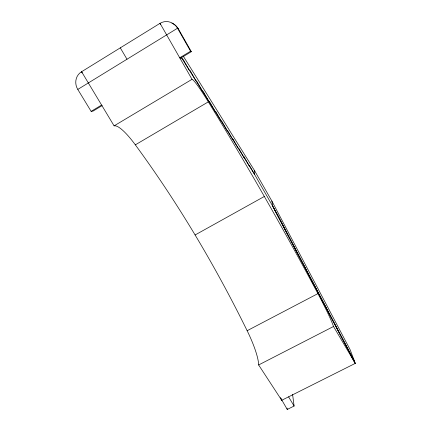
<?xml version="1.0" encoding="UTF-8"?>
<svg xmlns="http://www.w3.org/2000/svg" width="431" height="431" viewBox="0 0 431 431"><rect width="100%" height="100%" fill="white"/><g stroke="black" fill="none" stroke-linecap="round" stroke-linejoin="round"><path stroke-width="0.65" d="M102.152 105.59L93.021 111.112L91.14 111.365L77.747 89.373A12.995 12.257 61.6 0 1 81.427 71.832L159.976 23.366A13.339 12.709 78.5 0 1 177.524 28.225L178.429 28.969L191.332 51.682L180.567 58.185L179.695 57.808L190.588 51.219L191.332 51.682M91.14 111.365L101.527 105.078M114.096 125.868L192.021 79.331A44.792 3.453 60.2 0 1 208.329 101.867A731.693 133.152 63 0 1 317.911 293.619A42.556 3.082 61.7 0 1 333.524 326.488L355.252 363.392L281.712 400.286L258.643 364.955A41.742 8.722 63.1 0 0 247.146 330.706A682.305 338.394 67.6 0 0 135.334 144.843A43.892 9.751 58.9 0 0 114.096 125.868L81.68 71.858M135.334 144.843L208.329 101.867M195.103 234.97L264.327 196.471M247.146 330.706L317.911 293.619M258.643 364.955L333.524 326.488M280.603 397.926L287.245 409.45L294.098 406.034L292.595 394.462M77.876 89.373L177.524 28.225L190.588 51.219M192.021 79.331L160.122 23.468M81.427 71.832L82.246 72.893M159.976 23.366L160.693 24.502M181.16 57.178L254.5 174.264L277.823 215.171C302.939 263.627 328.4 312.13 354.158 360.467M183.331 56.251L254.435 170.423L271.869 201.045L350.166 349.794L355.252 363.392L272.704 206.196M288.576 396.843L294.098 406.034M120.292 47.852L126.978 59.203M181.257 57.188L182.254 58.923L183.067 59.279L189.241 70.081L189.963 70.301L196.03 80.909L196.665 81.012L202.618 91.437L203.173 91.415L209.024 101.662L209.504 101.533L215.252 111.602L215.656 111.37L221.313 121.273L221.647 120.944L227.207 130.685L227.476 130.259L232.945 139.843L233.149 139.332L238.532 148.76L238.677 148.162L243.973 157.45L244.065 156.771L249.274 165.913L249.312 165.159L254.441 174.162M355.252 363.392L272.764 206.298L271.869 201.045M280.57 397.856L281.712 400.286M287.105 408.152L287.245 409.45M254.435 170.423L254.5 174.264M171.904 23.236A13.178 12.558 78.6 0 1 178.429 28.969"/></g></svg>
